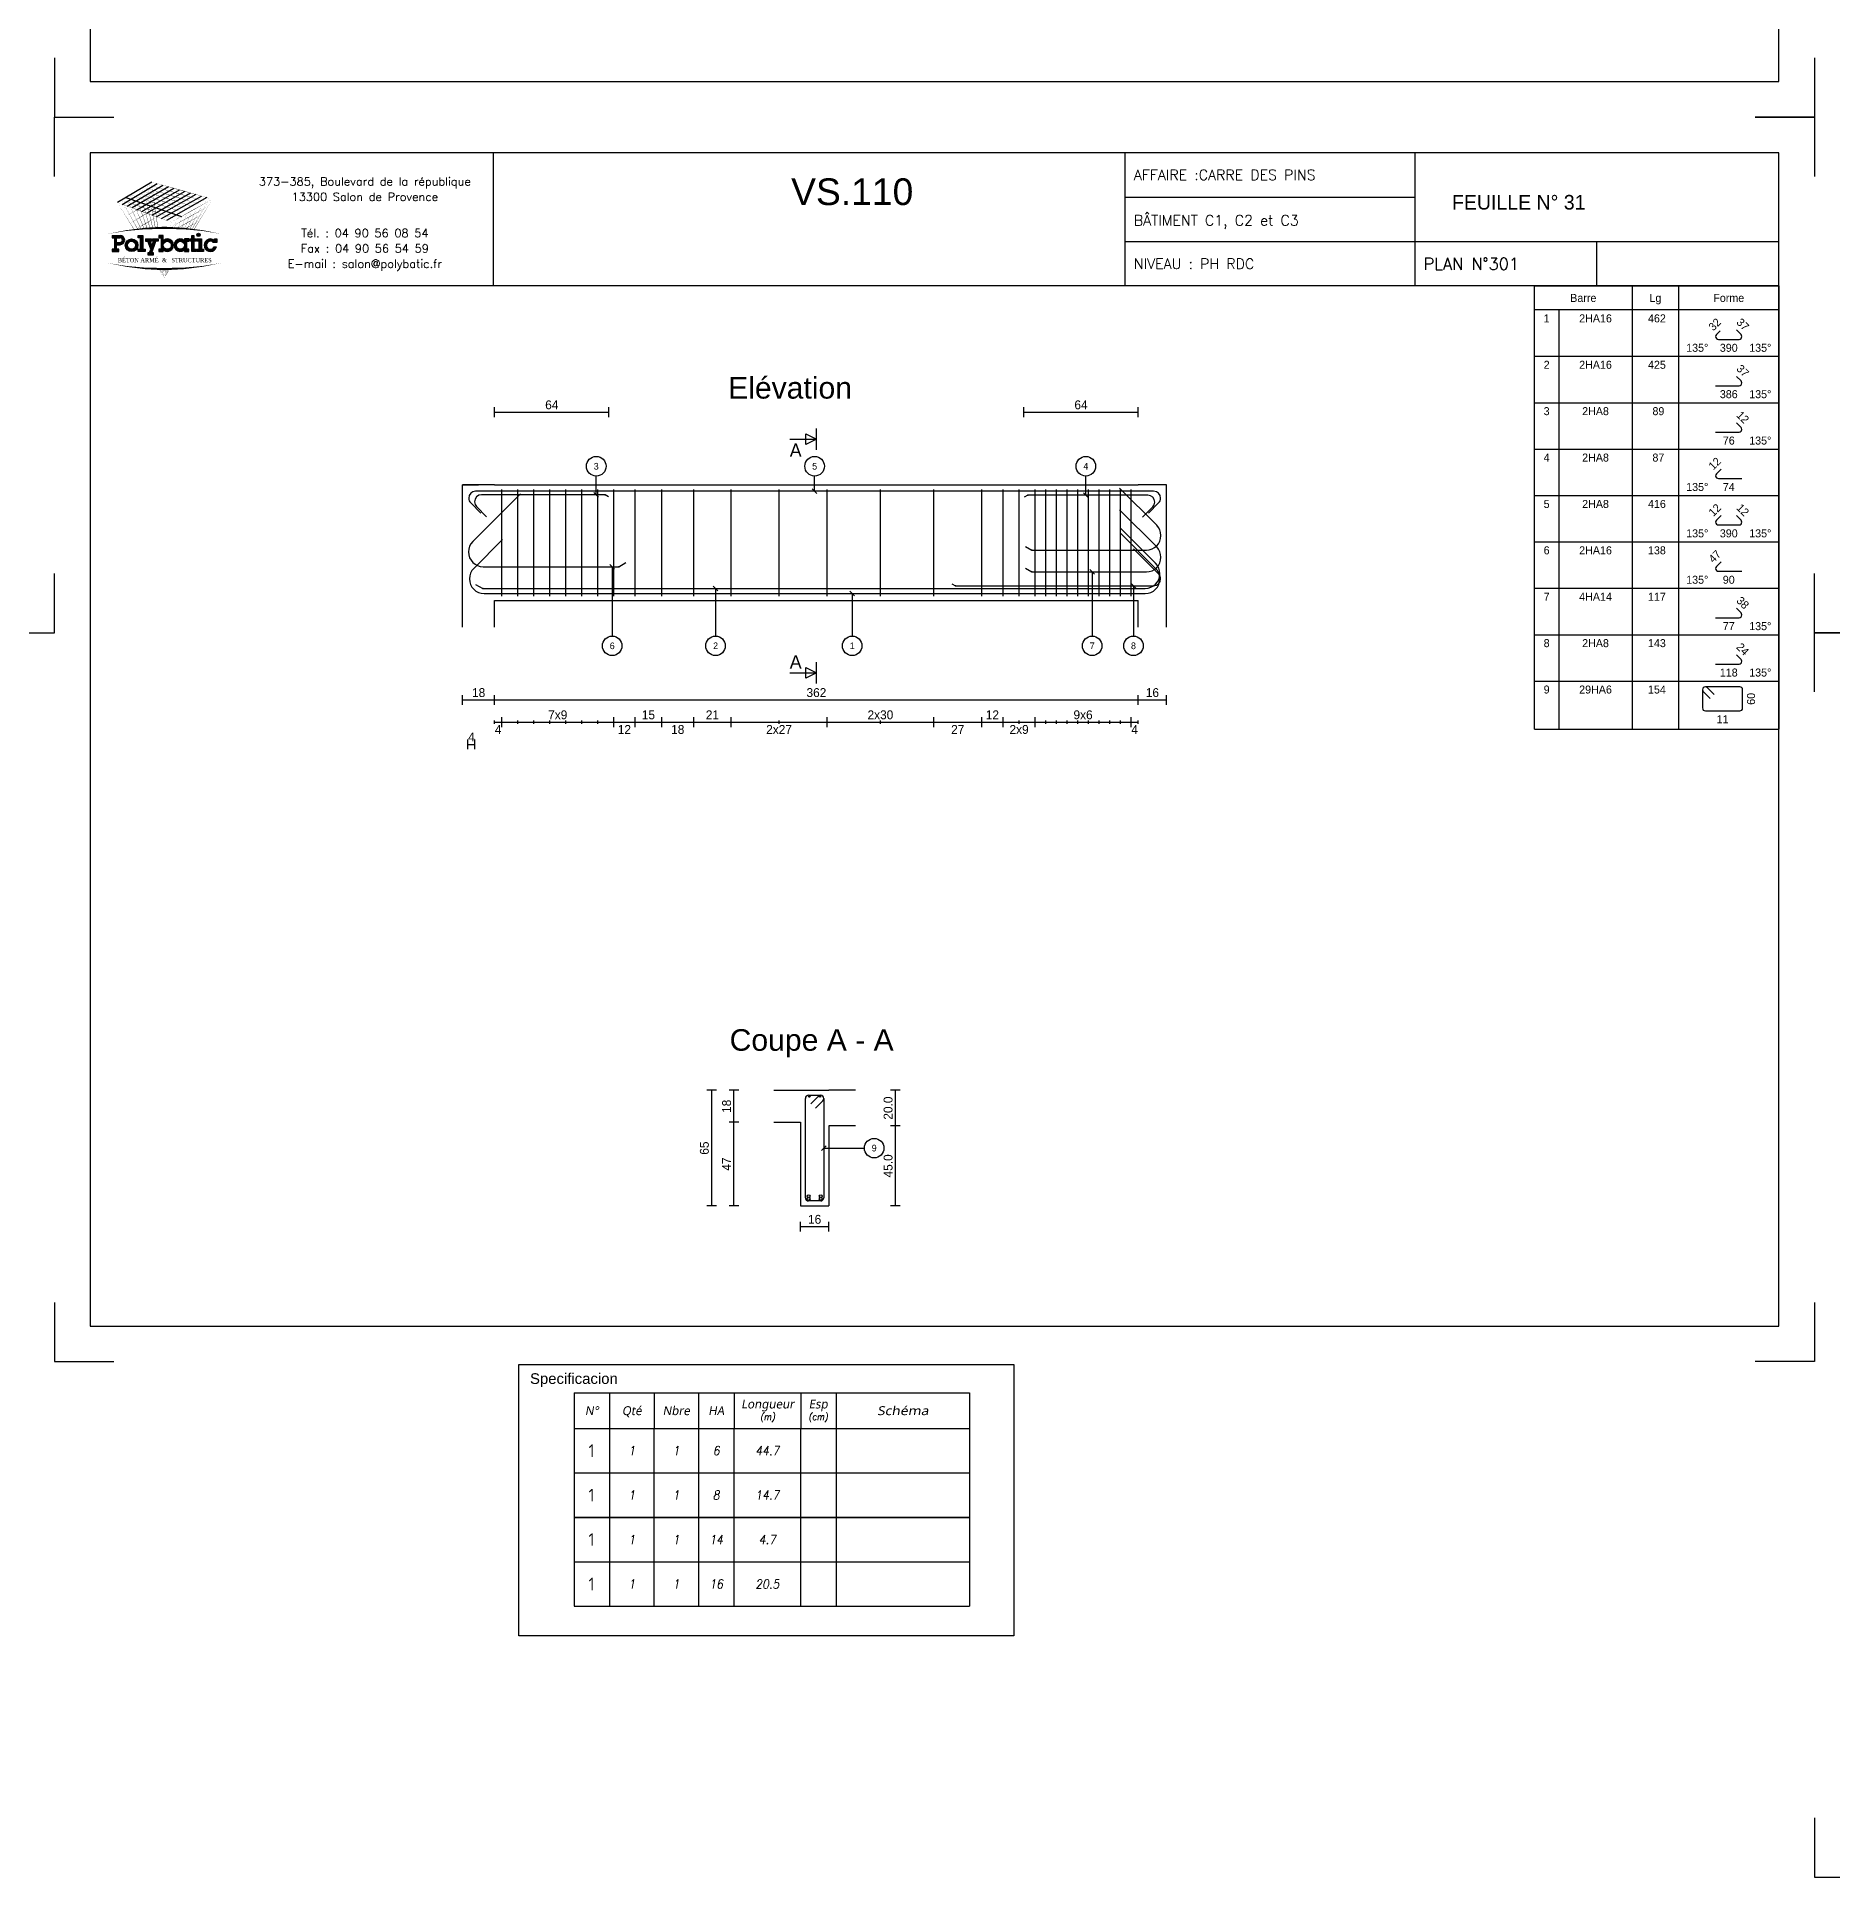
# Model space of a CAD drawing. Header units: metres. Extents: x -5618 to 118954, y -306 to 4637.
# Drawn here: x 22504 to 23514, y -96 to 939 of the extents above; entities that cross this region are included whole.
import ezdxf
from ezdxf.enums import TextEntityAlignment as Align

# ---------------------------------------------------------------- set-up
doc = ezdxf.new("R2010")
doc.units = ezdxf.units.M
for name, color, linetype in [('1', 7, 'Continuous'), ('104', 7, 'Continuous'), ('173', 7, 'Continuous'), ('5', 7, 'Continuous'), ('6', 7, 'Continuous'), ('7', 7, 'Continuous'), ('GO-FER-HA', 140, 'Continuous'), ('GO-TEXTE', 9, 'Continuous'), ('GO-TEXTE-FER', 3, 'Continuous')]:
    doc.layers.add(name, color=color, linetype=linetype)
doc.styles.add('ARIAL', font='ARIAL.TTF')
doc.styles.add('POLYBATIC', font='TIMES.TTF')
doc.styles.add('schéma', font='simplex.shx')
doc.styles.add('Tableau', font='romans.shx', dxfattribs={"width": 0.9, "oblique": 10})
doc.styles.add('Tableau2', font='trebuc.TTF', dxfattribs={"width": 0.9, "oblique": 10})

# ---------------------------------------------------------------- blocks, each defined once
blk = doc.blocks.new('A$C492E529B')
h = blk.add_hatch(color=256)
h.paths.add_polyline_path([(-1.983, 0.1), (-2.083, 0.1), (-2.083, 0.3), (-1.933, 0.3, 1), (-1.933, 0.7), (-2.283, 0.7), (-2.283, 0.6), (-2.183, 0.6), (-2.183, 0.1), (-2.283, 0.1), (-2.283, 0), (-1.983, 0)])
h.paths.add_polyline_path([(-2.083, 0.4), (-2.083, 0.6), (-1.933, 0.6, -1), (-1.933, 0.4)], flags=16)
h = blk.add_hatch(color=256)
h.paths.add_polyline_path([(-1.158, 0.275, 1), (-1.708, 0.275, 1)])
h.paths.add_polyline_path([(-1.608, 0.275, -1), (-1.258, 0.275, -1)], flags=16)
for color, points in [(256, [(-0.938, 0.7), (-1.138, 0.7), (-1.138, 0.6), (-1.038, 0.6), (-1.038, 0.1), (-1.138, 0.1), (-1.138, 0), (-0.838, 0), (-0.838, 0.1), (-0.938, 0.1)]), (256, [(-0.367, 0.45), (-0.268, 0.45), (-0.268, 0.55), (-0.523, 0.55), (-0.523, 0.45), (-0.473, 0.45), (-0.543, 0.253), (-0.612, 0.45), (-0.562, 0.45), (-0.562, 0.55), (-0.818, 0.55), (-0.818, 0.45), (-0.718, 0.45), (-0.595, 0.101), (-0.648, -0.05), (-0.718, -0.05), (-0.718, -0.15), (-0.468, -0.15), (-0.468, -0.05), (-0.543, -0.05)]), (256, [(1.393, 0.55), (1.292, 0.55), (1.292, 0.7), (1.193, 0.7), (1.193, 0.55), (1.093, 0.55), (1.093, 0.45), (1.193, 0.45), (1.193, 0), (1.393, 0), (1.393, 0.1), (1.292, 0.1), (1.292, 0.45), (1.393, 0.45)]), (140, [(1.413, 0.725, 1), (1.563, 0.725, 1)]), (256, [(1.613, 0.55), (1.413, 0.55), (1.413, 0.45), (1.513, 0.45), (1.513, 0.1), (1.413, 0.1), (1.413, 0), (1.712, 0), (1.712, 0.1), (1.613, 0.1)]), (256, [(2.13, 0.4), (2.283, 0.4), (2.283, 0.55), (2.183, 0.55), (2.183, 0.487, 3.359496), (2.272, 0.2), (2.166, 0.2, -3.125802)])]:
    blk.add_hatch(color=color).paths.add_polyline_path(points)
h = blk.add_hatch(color=256)
h.paths.add_polyline_path([(-0.047, 0.487), (-0.047, 0.7), (-0.248, 0.7), (-0.248, 0.6), (-0.147, 0.6), (-0.147, 0.1), (-0.248, 0.1), (-0.248, 0), (-0.047, 0), (-0.047, 0.063, 2.12132)])
h.paths.add_polyline_path([(-0.047, 0.275, -1), (0.303, 0.275, -1)], flags=16)
h = blk.add_hatch(color=256)
h.paths.add_polyline_path([(1.073, 0.1), (0.973, 0.1), (0.973, 0.45), (1.073, 0.45), (1.073, 0.55), (0.873, 0.55), (0.873, 0.487, 2.12132), (0.873, 0.063), (0.873, 0), (1.073, 0)])
h.paths.add_polyline_path([(0.523, 0.275, -1), (0.873, 0.275, -1)], flags=16)
for p, q in [((-0.595, 0.101), (-0.718, 0.45)), ((-0.648, -0.05), (-0.595, 0.101)), ((-0.543, 0.253), (-0.612, 0.45)), ((-0.543, -0.05), (-0.367, 0.45)), ((-0.543, 0.253), (-0.473, 0.45)), ((0.873, 0.55), (0.873, 0.487)), ((1.073, 0.55), (0.873, 0.55)), ((0.873, 0.063), (0.873, 0)), ((0.973, 0.1), (0.973, 0.45)), ((0.973, 0.45), (1.073, 0.45)), ((1.073, 0.1), (0.973, 0.1)), ((1.073, 0.45), (1.073, 0.55)), ((1.073, 0), (1.073, 0.1)), ((2.166, 0.2), (2.272, 0.2)), ((0.873, 0), (1.073, 0))]:
    blk.add_line(p, q)
for points in [[(-2.283, 0.7), (-1.933, 0.7)], [(-2.283, 0.7), (-2.283, 0.6), (-2.183, 0.6), (-2.183, 0.1), (-2.283, 0.1), (-2.283, 0), (-1.983, 0), (-1.983, 0.1), (-2.083, 0.1), (-2.083, 0.3), (-1.933, 0.3)], [(-2.083, 0.4), (-2.083, 0.6), (-1.933, 0.6)], [(-2.083, 0.4), (-1.933, 0.4)], [(-1.138, 0.7), (-0.938, 0.7), (-0.938, 0.1), (-0.838, 0.1), (-0.838, 0), (-1.138, 0), (-1.138, 0.1), (-1.038, 0.1), (-1.038, 0.6), (-1.138, 0.6), (-1.138, 0.7)], [(-0.818, 0.55), (-0.562, 0.55)], [(-0.818, 0.55), (-0.818, 0.45), (-0.718, 0.45)], [(-0.612, 0.45), (-0.562, 0.45), (-0.562, 0.55)], [(-0.523, 0.55), (-0.268, 0.55), (-0.268, 0.45), (-0.367, 0.45)], [(-0.473, 0.45), (-0.523, 0.45), (-0.523, 0.55)], [(-0.248, 0.7), (-0.248, 0.6), (-0.147, 0.6), (-0.147, 0.1), (-0.248, 0.1), (-0.248, 0), (-0.047, 0), (-0.047, 0.063)], [(-0.047, 0.487), (-0.047, 0.7), (-0.248, 0.7)], [(1.093, 0.55), (1.193, 0.55), (1.193, 0.7), (1.292, 0.7), (1.292, 0.55), (1.393, 0.55), (1.393, 0.45), (1.292, 0.45), (1.292, 0.1), (1.393, 0.1), (1.393, 0), (1.193, 0), (1.193, 0.45), (1.093, 0.45)], [(1.093, 0.45), (1.093, 0.55)], [(1.413, 0.45), (1.413, 0.55), (1.613, 0.55), (1.613, 0.1), (1.712, 0.1), (1.712, 0), (1.413, 0), (1.413, 0.1), (1.513, 0.1), (1.513, 0.45), (1.413, 0.45)], [(2.183, 0.487), (2.183, 0.55), (2.283, 0.55), (2.283, 0.4), (2.13, 0.4)], [(-0.648, -0.05), (-0.718, -0.05), (-0.718, -0.15), (-0.468, -0.15), (-0.468, -0.05), (-0.543, -0.05)]]:
    blk.add_lwpolyline(points)
for centre, radius in [((-1.433, 0.275), 0.275), ((-1.433, 0.275), 0.175), ((0.128, 0.275), 0.175), ((0.698, 0.275), 0.175)]:
    blk.add_circle(centre, radius)
at = {"color": 140}
blk.add_circle((1.488, 0.725), 0.075, dxfattribs=at)
for centre, radius, start, end in [((-1.933, 0.5), 0.2, 270, 90), ((-1.933, 0.5), 0.1, 270, 90), ((0.128, 0.275), 0.275, 230.4788, 129.5212), ((0.698, 0.275), 0.275, 50.4788, 309.5212), ((2.008, 0.275), 0.275, 50.4788, 344.17338), ((2.008, 0.275), 0.175, 45.58469, 334.62307)]:
    blk.add_arc(centre, radius, start, end)
blk = doc.blocks.new('POLYBATIC')
at = {"color": 140}
for p, q in [((-0.43, 3.281), (-1.602, 2.578)), ((-1.435, 2.518), (-0.241, 3.228)), ((-1.268, 2.457), (-0.053, 3.175)), ((-1.309, 2.754), (0.586, 2.109)), ((0.135, 3.121), (-1.101, 2.397)), ((-0.934, 2.337), (0.323, 3.068)), ((-0.767, 2.276), (0.511, 3.015)), ((0.7, 2.962), (-0.6, 2.216)), ((-0.433, 2.156), (0.888, 2.908)), ((1.076, 2.855), (-0.266, 2.095)), ((-0.099, 2.035), (1.264, 2.802)), ((1.452, 2.749), (0.067, 1.974))]:
    blk.add_line(p, q, dxfattribs=at)
for points in [[(-1.016, 2.93, 0.0156, 0, 0), (-0.43, 3.281, 0, 0, 0)], [(-0.838, 2.873, 0.0156, 0, 0), (-0.241, 3.228, 0, 0, 0)], [(-0.661, 2.816, 0.0156, 0, 0), (-0.053, 3.175, 0, 0, 0)], [(0.444, 2.896, 0.0156, 0, 0), (-0.576, 3.193, 0, 0, 0)], [(-0.309, 1.714, 0.0145, 0, 0), (-0.576, 3.193, 0, 0, 0)], [(0.605, 2.988, 0.0156, 0, 0), (-0.43, 3.281, 0, 0, 0)], [(-0.225, 1.716, 0.0149, 0, 0), (-0.43, 3.281, 0, 0, 0)], [(-1.602, 2.578, 0, 0.0156, 0), (-1.016, 2.93, 0, 0, 0)], [(-0.684, 2.246, 0.0156, 0, 0), (-1.602, 2.578, 0, 0, 0)], [(-1.031, 1.66, 0.0111, 0, 0), (-1.602, 2.578, 0, 0, 0)], [(-1.456, 2.344, 0, 0.0156, 0), (-0.923, 2.663, 0, 0, 0)], [(-0.522, 2.339, 0.0156, 0, 0), (-1.455, 2.666, 0, 0, 0)], [(-0.913, 1.673, 0.0116, 0, 0), (-1.455, 2.666, 0, 0, 0)], [(-1.435, 2.518, 0, 0.0156, 0), (-0.838, 2.873, 0, 0, 0)], [(-0.361, 2.432, 0.0156, 0, 0), (-1.309, 2.754, 0, 0, 0)], [(-0.8, 1.684, 0.0121, 0, 0), (-1.309, 2.754, 0, 0, 0)], [(-1.268, 2.457, 0, 0.0156, 0), (-0.661, 2.816, 0, 0, 0)], [(-0.2, 2.524, 0.0156, 0, 0), (-1.162, 2.842, 0, 0, 0)], [(-0.692, 1.693, 0.0126, 0, 0), (-1.162, 2.842, 0, 0, 0)], [(-1.101, 2.397, 0, 0.0156, 0), (-0.483, 2.759, 0, 0, 0)], [(-0.039, 2.617, 0.0156, 0, 0), (-1.016, 2.93, 0, 0, 0)], [(-0.589, 1.7, 0.0131, 0, 0), (-1.016, 2.93, 0, 0, 0)], [(-0.934, 2.337, 0, 0.0156, 0), (-0.305, 2.702, 0, 0, 0)], [(-0.391, 2.983, 0, 0.0156, 0), (-0.923, 2.663, 0, 0, 0)], [(0.122, 2.71, 0.0156, 0, 0), (-0.869, 3.018, 0, 0, 0)], [(-0.491, 1.706, 0.0136, 0, 0), (-0.869, 3.018, 0, 0, 0)], [(-0.352, 2.685, 0, 0.0156, 0), (-0.831, 2.397, 0, 0, 0)], [(-0.767, 2.276, 0, 0.0156, 0), (-0.128, 2.646, 0, 0, 0)], [(0.283, 2.803, 0.0156, 0, 0), (-0.723, 3.105, 0, 0, 0)], [(-0.398, 1.71, 0.014, 0, 0), (-0.723, 3.105, 0, 0, 0)], [(-0.6, 2.216, 0, 0.0156, 0), (0.05, 2.589, 0, 0, 0)], [(-0.483, 2.759, 0.0156, 0, 0), (0.135, 3.121, 0, 0, 0)], [(-0.433, 2.156, 0, 0.0156, 0), (0.227, 2.532, 0, 0, 0)], [(-0.305, 2.702, 0.0156, 0, 0), (0.323, 3.068, 0, 0, 0)], [(0.762, 2.207, 0, 0.0156, 0), (-0.2, 2.524, 0, 0, 0)], [(-0.128, 2.646, 0.0156, 0, 0), (0.511, 3.015, 0, 0, 0)], [(0.937, 2.305, 0, 0.0156, 0), (-0.039, 2.617, 0, 0, 0)], [(0.05, 2.589, 0.0156, 0, 0), (0.7, 2.962, 0, 0, 0)], [(1.113, 2.402, 0, 0.0156, 0), (0.122, 2.71, 0, 0, 0)], [(0.227, 2.532, 0.0156, 0, 0), (0.888, 2.908, 0, 0, 0)], [(1.289, 2.5, 0, 0.0156, 0), (0.283, 2.803, 0, 0, 0)], [(0.405, 2.475, 0.0156, 0, 0), (1.076, 2.855, 0, 0, 0)], [(1.465, 2.598, 0, 0.0156, 0), (0.444, 2.896, 0, 0, 0)], [(0.582, 2.418, 0.0156, 0, 0), (1.264, 2.802, 0, 0, 0)], [(1.641, 2.695, 0, 0.0156, 0), (0.605, 2.988, 0, 0, 0)], [(0.76, 2.362, 0.0156, 0, 0), (1.452, 2.749, 0, 0, 0)], [(0.937, 2.305, 0.0156, 0, 0), (1.641, 2.695, 0, 0, 0)], [(0.942, 1.67, 0.0112, 0, 0), (1.465, 2.598, 0, 0, 0)], [(1.012, 1.663, 0.012, 0, 0), (1.641, 2.695, 0, 0, 0)], [(-1.31, 2.109, 0, 0.0156, 0), (-0.831, 2.397, 0, 0, 0)], [(-1.165, 1.875, 0, 0.0156, 0), (-0.739, 2.131, 0, 0, 0)], [(-0.312, 2.386, 0, 0.0156, 0), (-0.739, 2.131, 0, 0, 0)], [(0.234, 1.914, 0, 0.0156, 0), (-0.684, 2.246, 0, 0, 0)], [(-0.273, 2.088, 0, 0.0156, 0), (-0.646, 1.864, 0, 0, 0)], [(0.41, 2.012, 0, 0.0156, 0), (-0.522, 2.339, 0, 0, 0)], [(0.586, 2.109, 0, 0.0156, 0), (-0.361, 2.432, 0, 0, 0)], [(-0.266, 2.095, 0, 0.0156, 0), (0.405, 2.475, 0, 0, 0)], [(-0.099, 2.035, 0, 0.0156, 0), (0.582, 2.418, 0, 0, 0)], [(0.067, 1.974, 0, 0.0156, 0), (0.76, 2.362, 0, 0, 0)], [(0.213, 1.74, 0, 0.0156, 0), (0.852, 2.095, 0, 0, 0)], [(0.21, 1.716, 0.00323, 0, 0), (0.234, 1.914, 0, 0, 0)], [(0.234, 1.914, 0, 0.0156, 0), (0.937, 2.305, 0, 0, 0)], [(0.349, 1.712, 0.00465, 0, 0), (0.41, 2.012, 0, 0, 0)], [(0.447, 1.708, 0.00693, 0.0156, 0), (0.767, 1.886, 0, 0, 0)], [(0.474, 1.706, 0.00597, 0, 0), (0.586, 2.109, 0, 0, 0)], [(0.587, 1.7, 0.00718, 0, 0), (0.762, 2.207, 0, 0, 0)], [(0.68, 1.675, 0.0156, 0, 0), (1.193, 1.96, 0, 0, 0)], [(0.689, 1.693, 0.0083, 0, 0), (0.937, 2.305, 0, 0, 0)], [(0.765, 1.884, 0.0156, 0, 0), (1.342, 2.205, 0, 0, 0)], [(0.781, 1.685, 0.00933, 0, 0), (1.113, 2.402, 0, 0, 0)], [(0.852, 2.095, 0.0156, 0, 0), (1.491, 2.45, 0, 0, 0)], [(0.865, 1.678, 0.0103, 0, 0), (1.289, 2.5, 0, 0, 0)], [(-1.953, 1.508, 0, 0.0781, -0.053843), (0, 1.719, 0, 0, 0)], [(-1.019, 1.641, 0, 0.0156, 0), (-0.646, 1.864, 0, 0, 0)], [(-0.234, 1.79, 0, 0.00638, 0), (-0.365, 1.711, 0, 0.00638, 0)], [(1.953, 1.508, 0, 0.0781, 0.053843), (0, 1.719, 0, 0, 0)], [(0.96, 1.668, 0.00293, 0, 0), (1.044, 1.715, 0, 0, 0)], [(-1.953, 0.523, 0, 0.0781, 0.053843), (0, 0.312, 0, 0, 0)], [(0, 0, 0, 0.00381, 0), (-0.195, 0.315, 0, 0.00381, 0)], [(0, 0, 0, 0.00368, 0), (-0.171, 0.314, 0, 0.00368, 0)], [(0, 0, 0, 0.00356, 0), (-0.149, 0.314, 0, 0.00356, 0)], [(0, 0, 0, 0.00345, 0), (-0.128, 0.313, 0, 0.00345, 0)], [(0, 0, 0, 0.00334, 0), (-0.109, 0.313, 0, 0.00334, 0)], [(0, 0, 0, 0.00324, 0), (-0.09, 0.313, 0, 0.00324, 0)], [(0, 0, 0, 0.00315, 0), (-0.073, 0.313, 0, 0.00315, 0)], [(0, 0, 0, 0.00306, 0), (-0.056, 0.313, 0, 0.00306, 0)], [(0, 0, 0, 0.00306, 0), (-0.056, 0.313, 0, 0.00306, 0)], [(0, 0, 0, 0.00298, 0), (-0.041, 0.313, 0, 0.00298, 0)], [(1.953, 0.523, 0, 0.0781, -0.053843), (0, 0.312, 0, 0, 0)], [(0, 0, 0, 0.0051, 0), (0.038, 0.313, 0, 0.0051, 0)], [(0, 0, 0, 0.00425, 0), (0.127, 0.313, 0, 0.00425, 0)], [(0, 0, 0, 0.00408, 0), (0.145, 0.314, 0, 0.00408, 0)], [(0, 0, 0, 0.00392, 0), (0.162, 0.314, 0, 0.00392, 0)], [(0, 0, 0, 0.00378, 0), (0.177, 0.314, 0, 0.00378, 0)], [(0, 0, 0, 0.00365, 0), (0.191, 0.315, 0, 0.00365, 0)], [(0, 0, 0, 0.00486, 0), (0.064, 0.313, 0, 0.00486, 0)], [(0, 0, 0, 0.00464, 0), (0.087, 0.313, 0, 0.00464, 0)], [(0, 0, 0, 0.00443, 0), (0.108, 0.313, 0, 0.00443, 0)]]:
    blk.add_lwpolyline(points, format="xyseb", dxfattribs=at)
at = {"color": 5, "xscale": 0.78125, "yscale": 0.78125, "zscale": 0.78125}
blk.add_blockref('A$C492E529B', (0, 0.91), dxfattribs=at)
at = {"lineweight": 60, "style": 'POLYBATIC'}
for s, p in [('BÉTON ARMÉ', (-1.587, 0.547)), ('STRUCTURES', (0.24, 0.547))]:
    blk.add_text(s, height=0.1406, dxfattribs=at).set_placement(p)
at = {"color": 140, "style": 'POLYBATIC'}
blk.add_text('&', height=0.141, dxfattribs=at).set_placement((0, 0.547), align=Align.CENTER)
blk = doc.blocks.new('Désignation')
at = {"layer": 'GO-TEXTE-FER'}
for p, q in [((0, 0.8), (8.9, 0.8)), ((0, 0.8), (0, 0)), ((0.8, 0.8), (0.8, 0)), ((1.8, 0.8), (1.8, 0)), ((2.8, 0.8), (2.8, 0)), ((3.6, 0.8), (3.6, 0)), ((5.1, 0.8), (5.1, 0)), ((5.9, 0.8), (5.9, 0)), ((8.9, 0.8), (8.9, 0)), ((0, 0), (8.9, 0))]:
    blk.add_line(p, q, dxfattribs=at)
at = {"layer": 'GO-TEXTE-FER', "style": 'Tableau2', "oblique": 10}
for s, p in [('N°', (0.4, 0.4)), ('Qté', (1.3, 0.4)), ('Nbre', (2.3, 0.4)), ('HA', (3.2, 0.4)), ('Longueur', (4.356, 0.55)), ('Esp', (5.494, 0.55))]:
    blk.add_text(s, height=0.2, dxfattribs=at).set_placement(p, align=Align.MIDDLE_CENTER)
at = {"layer": 'GO-TEXTE-FER', "style": 'Tableau2', "oblique": 10, "width": 1.2}
blk.add_text('Schéma', height=0.2, dxfattribs=at).set_placement((7.4, 0.4), align=Align.MIDDLE_CENTER)
at = {"layer": 'GO-TEXTE-FER', "color": 7, "style": 'Tableau', "oblique": 10, "width": 0.9}
for s, p in [('(m)', (4.356, 0.265)), ('(cm)', (5.494, 0.265))]:
    blk.add_text(s, height=0.15, dxfattribs=at).set_placement(p, align=Align.MIDDLE_CENTER)
blk = doc.blocks.new('Spécial')
at = {"layer": 'GO-TEXTE-FER'}
for p, q in [((0, 0), (0, -1)), ((0, 0), (8.9, 0)), ((0.8, 0), (0.8, -1)), ((1.8, 0), (1.8, -1)), ((2.8, 0), (2.8, -1)), ((3.6, 0), (3.6, -1)), ((5.1, 0), (5.1, -1)), ((5.9, 0), (5.9, -1)), ((8.9, 0), (8.9, -1)), ((0, -1), (8.9, -1))]:
    blk.add_line(p, q, dxfattribs=at)
at = {"layer": 'GO-TEXTE-FER', "style": 'Tableau2', "width": 0.9}
blk.add_attdef('NUMERO', text='', height=0.28, dxfattribs=at).set_placement((0.4, -0.5), align=Align.MIDDLE_CENTER)
at = {"layer": 'GO-TEXTE-FER', "style": 'Tableau', "oblique": 10, "width": 0.9}
for tag, p in [('QUANTITE', (1.3, -0.5)), ('NOMBRE', (2.3, -0.5)), ('NUANCE', (3.2, -0.5)), ('LONGUEUR', (4.35, -0.5)), ('ESPACEMENTS', (5.5, -0.5))]:
    blk.add_attdef(tag, text='', height=0.2, dxfattribs=at).set_placement(p, align=Align.MIDDLE_CENTER)

msp = doc.modelspace()

# ---------------------------------------------------------------- linework, layer by layer
for p, q in [((23116.13, 873.78), (23116.13, 798.84)), ((23279.1, 873.81), (23279.1, 798.84)), ((23116.13, 848.78), (23279.1, 848.78)), ((23116.13, 823.79), (23279.1, 823.79)), ((23279.1, 823.81), (23483.96, 823.81)), ((23381.44, 823.81), (23381.44, 798.84))]:
    msp.add_line(p, q)
for points in [[(22534.05, 1573.71), (22534.05, 913.78), (23483.96, 913.78), (23483.96, 1573.71)], [(22534.05, 873.78), (22534.05, 213.85), (23483.96, 213.85), (23483.96, 873.78)], [(22775.18, 192.28), (23053.71, 192.28), (23053.71, 39.54), (22775.18, 39.54)]]:
    msp.add_lwpolyline(points, close=True)
for points in [[(22514.05, 927.11), (22514.05, 893.78), (22547.38, 893.78)], [(23503.96, 927.11), (23503.96, 893.78), (23470.63, 893.78)], [(22514.05, 860.45), (22514.05, 893.78), (22547.38, 893.78)], [(23470.63, 893.78), (23503.96, 893.78), (23503.96, 860.45)], [(22760.7, 873.78), (22760.7, 798.84)], [(23483.96, 798.84), (22534.05, 798.84)], [(22480.72, 603.81), (22514.05, 603.81), (22514.05, 637.14)], [(23537.29, 603.81), (23503.96, 603.81), (23503.96, 637.14)], [(23503.96, 570.48), (23503.96, 603.81), (23537.29, 603.81)], [(22514.05, 227.18), (22514.05, 193.85), (22547.38, 193.85)], [(23503.96, 227.18), (23503.96, 193.85), (23470.63, 193.85)], [(23503.96, -62.79), (23503.96, -96.12), (23537.29, -96.12)]]:
    msp.add_lwpolyline(points)
at = {"layer": '1', "color": 1}
for points in [[(23133.98, 664.27), (23113.06, 685.19)], [(22776.19, 681.97), (22749.31, 655.1)], [(23133.98, 652.03), (23113.06, 672.95)], [(23133.35, 642.85), (23113.56, 662.64)], [(22765.97, 656.15), (22749.81, 640)], [(23060.26, 652.28), (23063.74, 650.27)], [(23133.35, 640), (23113.56, 659.79)], [(23136.38, 658.47), (23136.38, 658.47)], [(22746.88, 649.23), (22746.88, 649.23)], [(22831.4, 640.93), (22835.37, 643.22)], [(23063.74, 650.27), (23128.18, 650.27)], [(23136.38, 646.23), (23136.38, 646.23)], [(22747.38, 634.13), (22747.38, 634.13)], [(22755.18, 640.93), (22831.4, 640.93)], [(23060.26, 640.03), (23063.74, 638.03)], [(23063.74, 638.03), (23128.18, 638.03)], [(23135.78, 636.98), (23135.78, 636.98)], [(23135.78, 634.13), (23135.78, 634.13)], [(22750.9, 630.97), (22754.87, 628.68)], [(22754.87, 628.68), (23127.48, 628.68)], [(22755.68, 625.83), (23127.48, 625.83)]]:
    msp.add_lwpolyline(points, dxfattribs=at)
for centre in [(22938.18, 286.93), (22938.18, 285.33), (22944.98, 286.93), (22944.98, 285.33)]:
    msp.add_circle(centre, 0.8, dxfattribs=at)
for centre, radius, start, end in [((23128.18, 658.47), 8.2, 0, 45), ((22755.18, 649.23), 8.3, 135, 180), ((23128.18, 658.47), 8.2, 270, 0), ((22755.18, 649.23), 8.3, 180, 270), ((23128.18, 646.23), 8.2, 270, 0), ((23127.48, 636.98), 8.3, 0, 45), ((23128.18, 646.23), 8.2, 0, 45), ((22755.68, 634.13), 8.3, 135, 180), ((22755.68, 634.13), 8.3, 180, 270), ((23127.48, 636.98), 8.3, 270, 0), ((23127.48, 634.13), 8.3, 270, 0), ((23127.48, 634.13), 8.3, 0, 45)]:
    msp.add_arc(centre, radius, start, end, dxfattribs=at)
for p in [(23063.74, 650.27), (22831.4, 640.93), (23063.74, 638.03), (22754.87, 628.68)]:
    msp.add_point(p, dxfattribs=at)
at = {"layer": '104', "color": 104}
for points in [[(22942.58, 712.68), (22936.58, 709.68), (22936.58, 715.68), (22942.58, 712.68)], [(22942.58, 581.18), (22936.58, 578.18), (22936.58, 584.18), (22942.58, 581.18)]]:
    msp.add_lwpolyline(points, close=True, dxfattribs=at)
for points in [[(22942.58, 706.68), (22942.58, 718.68)], [(22927.58, 712.68), (22942.58, 712.68)], [(23135.04, 636.89), (23120.91, 651.02)], [(23136.18, 634.13), (23136.18, 634.13)], [(23018.78, 631.37), (23020.77, 630.23)], [(23020.77, 630.23), (23132.28, 630.23)], [(22927.58, 581.18), (22942.58, 581.18)], [(22942.58, 575.18), (22942.58, 587.18)]]:
    msp.add_lwpolyline(points, dxfattribs=at)
for start, end in [(270, 0), (0, 45)]:
    msp.add_arc((23132.28, 634.13), 3.9, start, end, dxfattribs=at)
msp.add_point((23020.77, 630.23), dxfattribs=at)
at = {"layer": '173', "color": 173}
for points in [[(23346.46, 549.6), (23346.46, 798.84), (23483.96, 798.84), (23483.96, 549.6)], [(23401.46, 798.84), (23401.46, 549.6)], [(23427.58, 798.84), (23427.58, 549.6)], [(23483.96, 785.34), (23346.46, 785.34)], [(23360.21, 785.34), (23360.21, 549.6)], [(23448.39, 770.37), (23448.39, 770.37)], [(23450.98, 773.6), (23448.85, 771.47)], [(23449.96, 768.8), (23461.58, 768.8)], [(23462.69, 771.47), (23460.08, 774.08)], [(23463.14, 770.37), (23463.14, 770.37)], [(23346.46, 759.25), (23483.96, 759.25)], [(23462.69, 745.38), (23460.08, 747.99)], [(23448.39, 742.71), (23461.58, 742.71)], [(23463.14, 744.27), (23463.14, 744.27)], [(23346.46, 733.16), (23483.96, 733.16)], [(23448.39, 716.62), (23461.58, 716.62)], [(23462.69, 719.29), (23460.08, 721.9)], [(23463.14, 718.18), (23463.14, 718.18)], [(23346.46, 707.06), (23483.96, 707.06)], [(23451.46, 695.8), (23448.85, 693.2)], [(23132.28, 683.43), (22750.88, 683.43)], [(22765.58, 624.43), (22765.58, 684.43)], [(22774.58, 624.43), (22774.58, 684.43)], [(22783.58, 624.43), (22783.58, 684.43)], [(22792.58, 624.43), (22792.58, 684.43)], [(22801.58, 624.43), (22801.58, 684.43)], [(22810.58, 624.43), (22810.58, 684.43)], [(22819.58, 624.43), (22819.58, 684.43)], [(22828.58, 624.43), (22828.58, 684.43)], [(22840.58, 624.43), (22840.58, 684.43)], [(22855.58, 624.43), (22855.58, 684.43)], [(22873.58, 624.43), (22873.58, 684.43)], [(22894.58, 624.43), (22894.58, 684.43)], [(22921.58, 624.43), (22921.58, 684.43)], [(22948.58, 624.43), (22948.58, 684.43)], [(22978.58, 624.43), (22978.58, 684.43)], [(23008.58, 624.43), (23008.58, 684.43)], [(23035.58, 624.43), (23035.58, 684.43)], [(23047.58, 624.43), (23047.58, 684.43)], [(23056.58, 624.43), (23056.58, 684.43)], [(23065.58, 624.43), (23065.58, 684.43)], [(23071.58, 624.43), (23071.58, 684.43)], [(23077.58, 624.43), (23077.58, 684.43)], [(23083.58, 624.43), (23083.58, 684.43)], [(23089.58, 624.43), (23089.58, 684.43)], [(23095.58, 624.43), (23095.58, 684.43)], [(23101.58, 624.43), (23101.58, 684.43)], [(23107.58, 624.43), (23107.58, 684.43)], [(23113.58, 624.43), (23113.58, 684.43)], [(23119.58, 624.43), (23119.58, 684.43)], [(23448.39, 692.09), (23448.39, 692.09)], [(23449.96, 690.52), (23463.14, 690.52)], [(22746.98, 679.53), (22746.98, 679.53)], [(22748.12, 676.77), (22753.78, 671.11)], [(23129.38, 671.11), (23135.04, 676.77)], [(23136.18, 679.53), (23136.18, 679.53)], [(23346.46, 680.97), (23483.96, 680.97)], [(23448.39, 666), (23448.39, 666)], [(23451.46, 669.71), (23448.85, 667.1)], [(23449.96, 664.43), (23461.58, 664.43)], [(23462.69, 667.1), (23460.08, 669.71)], [(23463.14, 666), (23463.14, 666)], [(23346.46, 654.88), (23483.96, 654.88)], [(23451.46, 643.62), (23448.85, 641.01)], [(23448.39, 639.91), (23448.39, 639.91)], [(23449.96, 638.34), (23463.14, 638.34)], [(23346.46, 628.79), (23483.96, 628.79)], [(23448.39, 612.25), (23461.58, 612.25)], [(23462.69, 614.92), (23460.08, 617.53)], [(23463.14, 613.81), (23463.14, 613.81)], [(23346.46, 602.69), (23483.96, 602.69)], [(23462.69, 588.83), (23460.08, 591.44)], [(23448.39, 586.16), (23461.58, 586.16)], [(23463.14, 587.72), (23463.14, 587.72)], [(23346.46, 576.6), (23483.96, 576.6)], [(23440.99, 571.73), (23440.99, 561.47)], [(23440.99, 571.73), (23440.99, 571.73)], [(23441.47, 570.59), (23445.29, 566.77)], [(23442.61, 573.35), (23442.61, 573.35)], [(23461.92, 573.35), (23442.61, 573.35)], [(23447.58, 569.06), (23443.76, 572.88)], [(23463.54, 561.47), (23463.54, 571.73)], [(23442.61, 559.85), (23461.92, 559.85)], [(23346.46, 549.6), (23483.96, 549.6)], [(22936.38, 286.03), (22936.38, 341.83)], [(22938.18, 343.63), (22944.98, 343.63)], [(22939.47, 338.86), (22943.71, 343.1)], [(22944.98, 343.63), (22944.98, 343.63)], [(22946.78, 341.83), (22946.78, 286.03)], [(22946.78, 341.83), (22946.78, 341.83)], [(22946.26, 340.55), (22942.01, 336.31)], [(22944.98, 284.23), (22938.18, 284.23)]]:
    msp.add_lwpolyline(points, dxfattribs=at)
for centre in [(22938.58, 342.93), (22944.58, 342.93)]:
    msp.add_circle(centre, 0.4, dxfattribs=at)
for centre, radius, start, end in [((23449.96, 770.37), 1.57, 135, 180), ((23449.96, 770.37), 1.57, 180, 270), ((23461.58, 770.37), 1.57, 270, 0), ((23461.58, 770.37), 1.57, 0, 45), ((23461.58, 744.27), 1.57, 0, 45), ((23461.58, 744.27), 1.57, 270, 0), ((23461.58, 718.18), 1.57, 270, 0), ((23461.58, 718.18), 1.57, 0, 45), ((22750.88, 679.53), 3.9, 90, 180), ((23132.28, 679.53), 3.9, 0, 90), ((23449.96, 692.09), 1.57, 135, 180), ((23449.96, 692.09), 1.57, 180, 270), ((22750.88, 679.53), 3.9, 180, 225), ((23132.28, 679.53), 3.9, 315, 0), ((23449.96, 666), 1.57, 135, 180), ((23449.96, 666), 1.57, 180, 270), ((23461.58, 666), 1.57, 270, 0), ((23461.58, 666), 1.57, 0, 45), ((23449.96, 639.91), 1.57, 135, 180), ((23449.96, 639.91), 1.57, 180, 270), ((23461.58, 613.81), 1.57, 270, 0), ((23461.58, 613.81), 1.57, 0, 45), ((23461.58, 587.72), 1.57, 270, 0), ((23461.58, 587.72), 1.57, 0, 45), ((23442.61, 571.73), 1.62, 90, 180), ((23442.61, 571.73), 1.62, 180, 225), ((23442.61, 571.73), 1.62, 45, 90), ((23461.92, 571.73), 1.62, 0, 90), ((23442.61, 561.47), 1.62, 180, 270), ((23461.92, 561.47), 1.62, 270, 0), ((22938.18, 341.83), 1.8, 90, 180), ((22944.98, 341.83), 1.8, 90, 135), ((22944.98, 341.83), 1.8, 0, 90), ((22944.98, 341.83), 1.8, 315, 0), ((22938.18, 286.03), 1.8, 180, 270), ((22944.98, 286.03), 1.8, 270, 0)]:
    msp.add_arc(centre, radius, start, end, dxfattribs=at)
at = {"layer": '5', "color": 5}
for points in [[(22761.58, 725.09), (22761.58, 730.59)], [(22761.58, 727.84), (22825.9, 727.84)], [(22825.9, 725.09), (22825.9, 730.59)], [(23059.26, 725.09), (23059.26, 730.59)], [(23059.26, 727.84), (23123.58, 727.84)], [(23123.58, 725.09), (23123.58, 730.59)], [(22750.28, 677.48), (22750.28, 677.48)], [(22751.42, 674.72), (22757.08, 669.06)], [(22823.72, 681.38), (22754.18, 681.38)], [(22825.7, 680.23), (22823.72, 681.38)], [(23061.45, 681.18), (23059.46, 680.03)], [(23128.98, 681.18), (23061.45, 681.18)], [(23126.08, 668.86), (23131.74, 674.52)], [(23132.88, 677.28), (23132.88, 677.28)], [(22743.58, 563.26), (22743.58, 568.76)], [(22743.58, 566.01), (22761.58, 566.01)], [(22761.58, 563.26), (22761.58, 568.76)], [(22761.58, 566.01), (23123.58, 566.01)], [(23123.58, 563.26), (23123.58, 568.76)], [(23123.58, 566.01), (23139.58, 566.01)], [(23139.58, 563.26), (23139.58, 568.76)], [(22761.58, 552.59), (22761.58, 554.43)], [(22761.58, 553.51), (22765.58, 553.51)], [(22765.58, 550.76), (22765.58, 556.26)], [(22765.58, 552.59), (22765.58, 554.43)], [(22765.58, 553.51), (22774.58, 553.51)], [(22765.58, 553.51), (22828.58, 553.51)], [(22774.58, 552.59), (22774.58, 554.43)], [(22774.58, 553.51), (22783.58, 553.51)], [(22783.58, 552.59), (22783.58, 554.43)], [(22783.58, 553.51), (22792.58, 553.51)], [(22792.58, 552.59), (22792.58, 554.43)], [(22792.58, 553.51), (22801.58, 553.51)], [(22801.58, 552.59), (22801.58, 554.43)], [(22801.58, 553.51), (22810.58, 553.51)], [(22810.58, 552.59), (22810.58, 554.43)], [(22810.58, 553.51), (22819.58, 553.51)], [(22819.58, 552.59), (22819.58, 554.43)], [(22819.58, 553.51), (22828.58, 553.51)], [(22828.58, 550.76), (22828.58, 556.26)], [(22828.58, 552.59), (22828.58, 554.43)], [(22828.58, 553.51), (22840.58, 553.51)], [(22840.58, 550.76), (22840.58, 556.26)], [(22840.58, 552.59), (22840.58, 554.43)], [(22840.58, 553.51), (22855.58, 553.51)], [(22855.58, 550.76), (22855.58, 556.26)], [(22855.58, 552.59), (22855.58, 554.43)], [(22855.58, 553.51), (22873.58, 553.51)], [(22873.58, 550.76), (22873.58, 556.26)], [(22873.58, 552.59), (22873.58, 554.43)], [(22873.58, 553.51), (22894.58, 553.51)], [(22894.58, 550.76), (22894.58, 556.26)], [(22894.58, 552.59), (22894.58, 554.43)], [(22894.58, 553.51), (22921.58, 553.51)], [(22894.58, 553.51), (22948.58, 553.51)], [(22921.58, 552.59), (22921.58, 554.43)], [(22921.58, 553.51), (22948.58, 553.51)], [(22948.58, 550.76), (22948.58, 556.26)], [(22948.58, 550.76), (22948.58, 556.26)], [(22948.58, 552.59), (22948.58, 554.43)], [(22948.58, 552.59), (22948.58, 554.43)], [(22948.58, 553.51), (22978.58, 553.51)], [(22948.58, 553.51), (23008.58, 553.51)], [(22978.58, 552.59), (22978.58, 554.43)], [(22978.58, 553.51), (23008.58, 553.51)], [(23008.58, 550.76), (23008.58, 556.26)], [(23008.58, 552.59), (23008.58, 554.43)], [(23008.58, 553.51), (23035.58, 553.51)], [(23035.58, 550.76), (23035.58, 556.26)], [(23035.58, 552.59), (23035.58, 554.43)], [(23035.58, 553.51), (23047.58, 553.51)], [(23047.58, 550.76), (23047.58, 556.26)], [(23047.58, 552.59), (23047.58, 554.43)], [(23047.58, 553.51), (23056.58, 553.51)], [(23047.58, 553.51), (23065.58, 553.51)], [(23056.58, 552.59), (23056.58, 554.43)], [(23056.58, 553.51), (23065.58, 553.51)], [(23065.58, 550.76), (23065.58, 556.26)], [(23065.58, 552.59), (23065.58, 554.43)], [(23065.58, 553.51), (23071.58, 553.51)], [(23065.58, 553.51), (23119.58, 553.51)], [(23071.58, 552.59), (23071.58, 554.43)], [(23071.58, 553.51), (23077.58, 553.51)], [(23077.58, 552.59), (23077.58, 554.43)], [(23077.58, 553.51), (23083.58, 553.51)], [(23083.58, 552.59), (23083.58, 554.43)], [(23083.58, 553.51), (23089.58, 553.51)], [(23089.58, 552.59), (23089.58, 554.43)], [(23089.58, 553.51), (23095.58, 553.51)], [(23095.58, 552.59), (23095.58, 554.43)], [(23095.58, 553.51), (23101.58, 553.51)], [(23101.58, 552.59), (23101.58, 554.43)], [(23101.58, 553.51), (23107.58, 553.51)], [(23107.58, 552.59), (23107.58, 554.43)], [(23107.58, 553.51), (23113.58, 553.51)], [(23113.58, 552.59), (23113.58, 554.43)], [(23113.58, 553.51), (23119.58, 553.51)], [(23119.58, 550.76), (23119.58, 556.26)], [(23119.58, 552.59), (23119.58, 554.43)], [(23119.58, 553.51), (23123.58, 553.51)], [(23123.58, 552.59), (23123.58, 554.43)], [(22746.58, 538.26), (22746.58, 543.76)], [(22746.58, 541.01), (22750.5, 541.01)], [(22750.5, 538.26), (22750.5, 543.76)], [(22886.42, 346.43), (22880.92, 346.43)], [(22883.67, 281.43), (22883.67, 346.43)], [(22898.92, 346.43), (22893.42, 346.43)], [(22896.17, 328.43), (22896.17, 346.43)], [(22989.75, 346.43), (22984.25, 346.43)], [(22987, 326.43), (22987, 346.43)], [(22898.92, 328.43), (22893.42, 328.43)], [(22896.17, 281.43), (22896.17, 328.43)], [(22989.75, 326.43), (22984.25, 326.43)], [(22987, 281.43), (22987, 326.43)], [(22886.42, 281.43), (22880.92, 281.43)], [(22898.92, 281.43), (22893.42, 281.43)], [(22989.75, 281.43), (22984.25, 281.43)], [(22933.58, 267.01), (22933.58, 272.51)], [(22933.58, 269.76), (22949.58, 269.76)], [(22949.58, 267.01), (22949.58, 272.51)]]:
    msp.add_lwpolyline(points, dxfattribs=at)
for centre, start, end in [((22754.18, 677.48), 90, 180), ((22754.18, 677.48), 180, 225), ((23128.98, 677.28), 0, 90), ((23128.98, 677.28), 315, 0)]:
    msp.add_arc(centre, 3.9, start, end, dxfattribs=at)
for p in [(22823.72, 681.38), (23061.45, 681.18)]:
    msp.add_point(p, dxfattribs=at)
at = {"layer": '6', "color": 6}
for points in [[(22818.73, 681.38), (22818.73, 691.93)], [(22940.26, 684.75), (22942.91, 682.1)], [(22941.58, 683.43), (22941.58, 691.93)], [(23094.12, 681.18), (23094.12, 691.93)], [(22817.4, 682.7), (22820.05, 680.05)], [(23092.8, 682.5), (23095.45, 679.85)], [(22829.04, 639.6), (22826.38, 642.25)], [(22827.71, 640.93), (22827.71, 601.93)], [(23099.03, 636.7), (23096.38, 639.35)], [(23097.7, 638.03), (23097.7, 601.93)], [(23122.24, 628.9), (23119.59, 631.55)], [(22887.17, 627.35), (22884.51, 630)], [(22885.84, 628.68), (22885.84, 601.93)], [(22964.03, 624.5), (22961.38, 627.15)], [(22962.71, 625.83), (22962.71, 601.93)], [(23120.91, 630.23), (23120.91, 601.93)], [(22948.11, 315.25), (22945.46, 312.6)], [(22946.78, 313.93), (22969.58, 313.93)]]:
    msp.add_lwpolyline(points, dxfattribs=at)
for centre in [(22818.73, 697.43), (22941.58, 697.43), (23094.12, 697.43), (22827.71, 596.43), (22885.84, 596.43), (22962.71, 596.43), (23097.7, 596.43), (23120.91, 596.43), (22975.08, 313.93)]:
    msp.add_circle(centre, 5.5, dxfattribs=at)
at = {"layer": '7', "color": 7}
for points in [[(22761.58, 686.93), (22743.58, 686.93)], [(22743.58, 606.93), (22743.58, 686.93)], [(22743.58, 686.93), (22752.58, 686.93)], [(22761.58, 686.93), (23123.58, 686.93)], [(23139.58, 686.93), (23123.58, 686.93)], [(23139.58, 686.93), (23131.58, 686.93)], [(23139.58, 606.93), (23139.58, 686.93)], [(22743.58, 606.93), (22743.58, 621.93)], [(22761.58, 621.93), (23123.58, 621.93)], [(22761.58, 606.93), (22761.58, 621.93)], [(23123.58, 606.93), (23123.58, 621.93)], [(23139.58, 606.93), (23139.58, 621.93)], [(22918.58, 346.43), (22933.58, 346.43)], [(22933.58, 346.43), (22949.58, 346.43)], [(22964.58, 346.43), (22949.58, 346.43)], [(22918.58, 328.43), (22933.58, 328.43)], [(22933.58, 328.43), (22933.58, 281.43)], [(22964.58, 326.43), (22949.58, 326.43)], [(22949.58, 326.43), (22949.58, 281.43)], [(22933.58, 281.43), (22949.58, 281.43)]]:
    msp.add_lwpolyline(points, dxfattribs=at)

# ---------------------------------------------------------------- block references
at = {"xscale": 16.49835000000894, "yscale": 16.49834999989253, "zscale": 16.49835000000003}
msp.add_blockref('POLYBATIC', (22575.82, 803.16), dxfattribs=at)
at = {"layer": 'GO-FER-HA', "xscale": 25, "yscale": 25, "zscale": 25}
msp.add_blockref('Désignation', (22806.23, 156.26), dxfattribs=at)
at = {"layer": 'GO-FER-HA', "xscale": 24.99585865624249, "yscale": 24.99585865560221, "zscale": 24.9958586556}
for p, values in [((22806.23, 156.26), {'NUMERO': '1', 'QUANTITE': '1', 'NOMBRE': '1', 'NUANCE': '6', 'LONGUEUR': '44.7'}), ((22806.23, 131.27), {'NUMERO': '1', 'QUANTITE': '1', 'NOMBRE': '1', 'NUANCE': '8', 'LONGUEUR': '14.7'}), ((22806.23, 106.27), {'NUMERO': '1', 'QUANTITE': '1', 'NOMBRE': '1', 'NUANCE': '14', 'LONGUEUR': '4.7'}), ((22806.23, 81.27), {'NUMERO': '1', 'QUANTITE': '1', 'NOMBRE': '1', 'NUANCE': '16', 'LONGUEUR': '20.5'})]:
    msp.add_blockref('Spécial', p, dxfattribs=at).add_auto_attribs(values)

# ---------------------------------------------------------------- texts
at = {"style": 'schéma'}
for s, p in [('373-385, Boulevard de la république', (22688.58, 855.25)), ('13300 Salon de Provence', (22688.58, 846.62)), ('Tél. : 04 90 56 08 54', (22688.58, 826.23)), ('Fax : 04 90 56 54 59', (22688.58, 817.6)), ('E-mail : salon@polybatic.fr', (22688.58, 808.97))]:
    msp.add_text(s, height=4.6662, dxfattribs=at).set_placement(p, align=Align.CENTER)
for s, height, style, p in [('VS.110', 15, 'ARIAL', (22928.36, 844.34)), ('AFFAIRE :CARRE DES PINS', 5.8328, 'schéma', (23121.13, 858.37)), ('BÂTIMENT C1, C2 et C3', 5.8328, 'schéma', (23121.13, 832.81)), ('NIVEAU : PH RDC', 5.8328, 'schéma', (23121.13, 808.37)), ('PLAN N°301', 6.666, 'schéma', (23284.1, 807.96))]:
    msp.add_text(s, height=height, dxfattribs=dict(style=style)).set_placement(p)
at = {"linetype": 'ByBlock', "lineweight": -3, "ltscale": 4.5}
msp.add_text('FEUILLE N° 31', height=8.2, dxfattribs=at).set_placement((23300.1, 841.81))
at = {"style": 'ARIAL'}
for s, height, p in [('Elévation', 12.129, (22927.76, 741.54)), ('Coupe A - A', 12.1293, (22939.91, 374.76))]:
    msp.add_text(s, height=height, dxfattribs=at).set_placement(p, align=Align.MIDDLE_CENTER)
at = {"layer": '104', "color": 104}
msp.add_text('A', height=7.5, dxfattribs=at).set_placement((22927.58, 710.23), align=Align.TOP_LEFT)
msp.add_text('A', height=7.5, dxfattribs=at).set_placement((22927.58, 583.63))
at = {"layer": '173', "color": 173}
for s, p in [('Barre', (23373.96, 792.09)), ('Lg', (23414.52, 792.09)), ('Forme', (23455.77, 792.09))]:
    msp.add_text(s, height=4.5, dxfattribs=at).set_placement(p, align=Align.MIDDLE_CENTER)
for s, p in [('1', (23353.33, 782.84)), ('2HA16', (23380.83, 782.84)), (' 462', (23414.52, 782.84)), ('390', (23455.77, 766.3)), ('2', (23353.33, 756.75)), ('2HA16', (23380.83, 756.75)), (' 425', (23414.52, 756.75)), ('386', (23455.77, 740.21)), ('3', (23353.33, 730.66)), ('2HA8', (23380.83, 730.66)), ('  89', (23414.52, 730.66)), ('4', (23353.33, 704.56)), ('2HA8', (23380.83, 704.56)), ('  87', (23414.52, 704.56)), ('76', (23455.77, 714.12)), ('74', (23455.77, 688.02)), ('5', (23353.33, 678.47)), ('2HA8', (23380.83, 678.47)), (' 416', (23414.52, 678.47)), ('6', (23353.33, 652.38)), ('2HA16', (23380.83, 652.38)), (' 138', (23414.52, 652.38)), ('390', (23455.77, 661.93)), ('90', (23455.77, 635.84)), ('7', (23353.33, 626.29)), ('4HA14', (23380.83, 626.29)), (' 117', (23414.52, 626.29)), ('77', (23455.77, 609.75)), ('8', (23353.33, 600.19)), ('2HA8', (23380.83, 600.19)), (' 143', (23414.52, 600.19)), ('118', (23455.77, 583.66)), ('9', (23353.33, 574.1)), ('29HA6', (23380.83, 574.1)), (' 154', (23414.52, 574.1)), ('11', (23452.27, 557.35))]:
    msp.add_text(s, height=4.5, dxfattribs=at).set_placement(p, align=Align.TOP_CENTER)
for s, p in [('32', (23447.09, 773.24)), ('12', (23447.09, 694.96)), ('12', (23447.09, 668.87)), ('47', (23447.09, 642.78))]:
    msp.add_text(s, height=4.5, rotation=45, dxfattribs=at).set_placement(p)
for s, p in [('37', (23464.45, 773.24)), ('37', (23464.45, 747.15)), ('12', (23464.45, 721.06)), ('12', (23464.45, 668.87)), ('38', (23464.45, 616.69)), ('24', (23464.45, 590.6))]:
    msp.add_text(s, height=4.5, rotation=315, dxfattribs=at).set_placement(p, align=Align.RIGHT)
for p in [(23444.27, 766.3), (23444.27, 688.02), (23444.27, 661.93), (23444.27, 635.84)]:
    msp.add_text('135°', height=4.5, dxfattribs=at).set_placement(p, align=Align.TOP_RIGHT)
for p in [(23467.27, 766.3), (23467.27, 740.21), (23467.27, 714.12), (23467.27, 661.93), (23467.27, 609.75), (23467.27, 583.66)]:
    msp.add_text('135°', height=4.5, dxfattribs=at).set_placement(p, align=Align.TOP_LEFT)
msp.add_text('60', height=4.5, rotation=90, dxfattribs=at).set_placement((23466.04, 566.6), align=Align.TOP_CENTER)
at = {"layer": '5', "color": 5}
for s, p in [('64', (22793.74, 729.47)), ('64', (23091.42, 729.47)), ('18', (22752.58, 567.63)), ('362', (22942.58, 567.63)), ('16', (23131.58, 567.63)), ('7x9', (22797.08, 555.13)), ('15', (22848.08, 555.13)), ('21', (22884.08, 555.13)), ('2x30', (22978.58, 555.13)), ('12', (23041.58, 555.13)), ('9x6', (23092.58, 555.13)), ('4', (22748.54, 542.63)), ('16', (22941.58, 271.38))]:
    msp.add_text(s, height=5, dxfattribs=at).set_placement(p, align=Align.CENTER)
for s, p in [('4', (22763.58, 551.89)), ('12', (22834.58, 551.89)), ('18', (22864.58, 551.89)), ('2x27', (22921.58, 551.89)), ('27', (23022.08, 551.89)), ('2x9', (23056.58, 551.89)), ('4', (23121.58, 551.89))]:
    msp.add_text(s, height=5, dxfattribs=at).set_placement(p, align=Align.TOP_CENTER)
for s, p in [('20.0', (22985.38, 336.43)), ('18', (22894.54, 337.43)), ('65', (22882.04, 313.93)), ('47', (22894.54, 304.93)), ('45.0', (22985.38, 303.93))]:
    msp.add_text(s, height=5, rotation=90, dxfattribs=at).set_placement(p, align=Align.CENTER)
at = {"layer": '6', "color": 6}
for s, p in [('3', (22818.73, 697.43)), ('5', (22941.58, 697.43)), ('4', (23094.12, 697.43)), ('6', (22827.71, 596.43)), ('2', (22885.84, 596.43)), ('1', (22962.71, 596.43)), ('7', (23097.7, 596.43)), ('8', (23120.91, 596.43)), ('9', (22975.08, 313.93))]:
    msp.add_text(s, height=3.75, dxfattribs=at).set_placement(p, align=Align.MIDDLE_CENTER)
at = {"layer": 'GO-TEXTE', "lineweight": -3, "style": 'ARIAL'}
msp.add_text('Specificacion', height=6, dxfattribs=at).set_placement((22781.47, 181.31))

doc.saveas('drawing.dxf')
